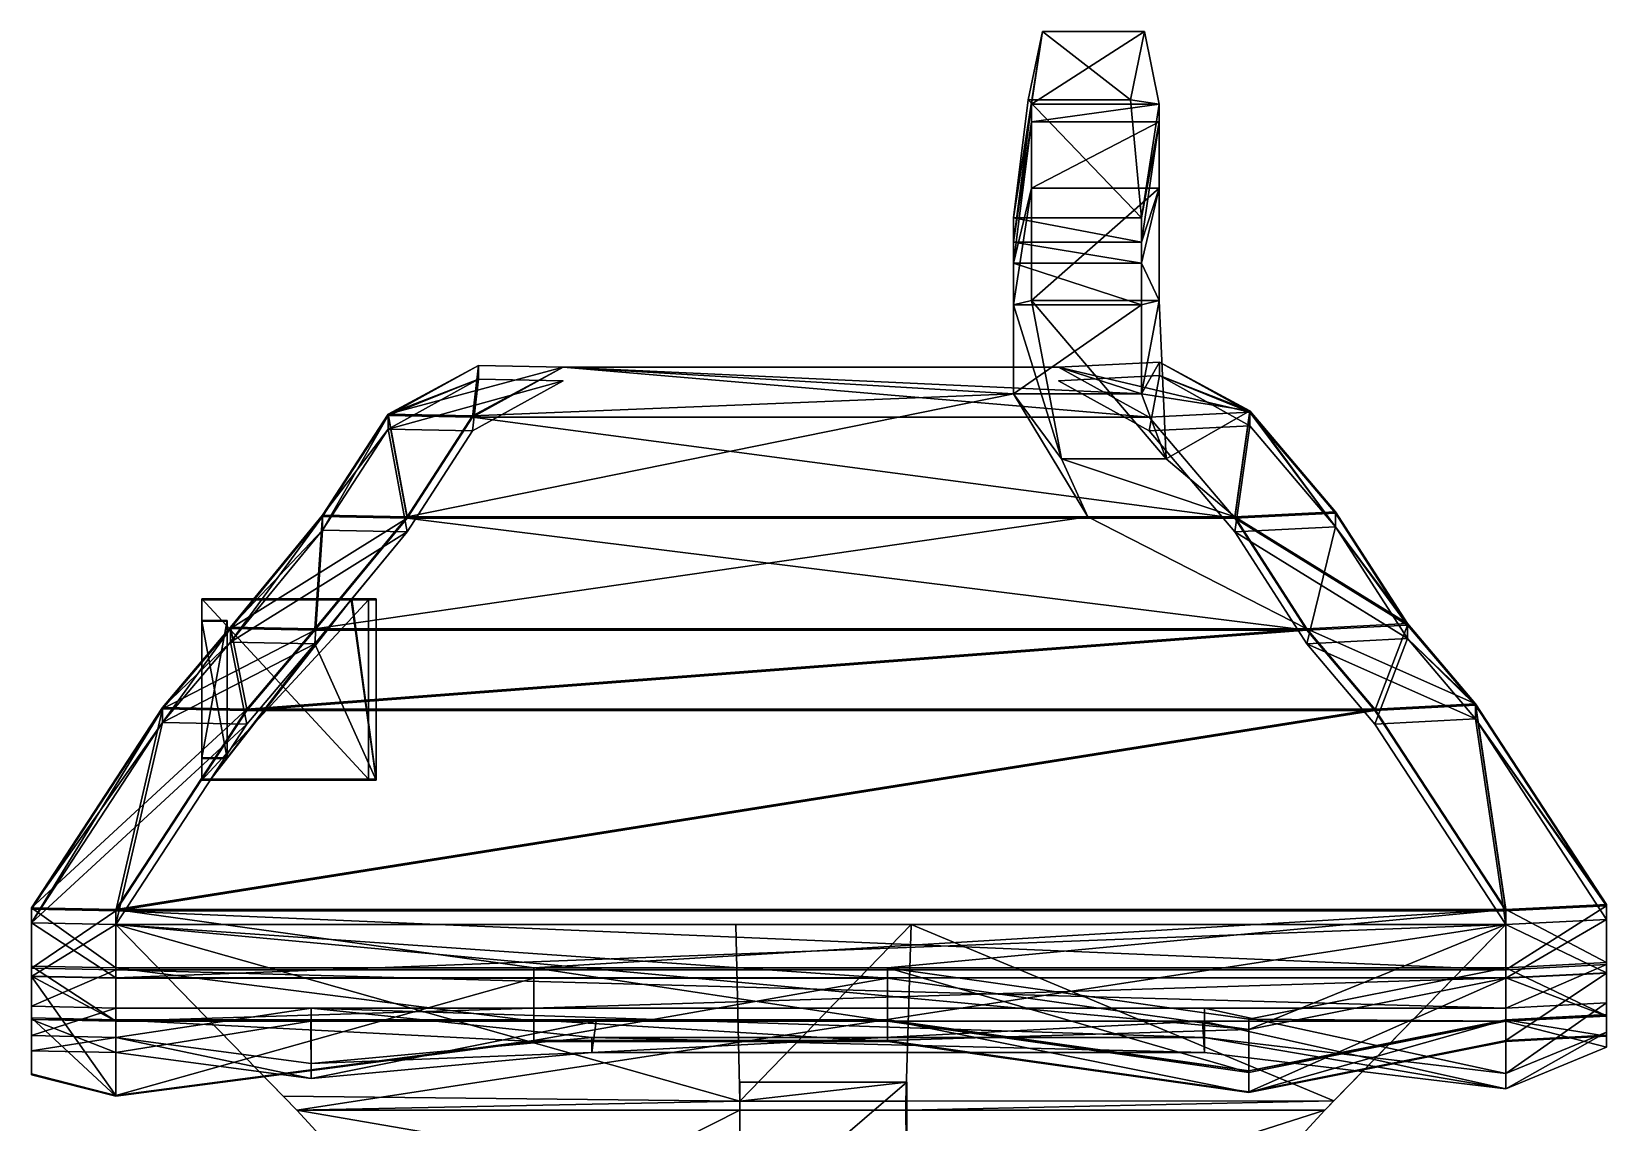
# Model space of a CAD drawing. Extents: x -35.1 to 11, y -4.3 to 44.2.
# Drawn here: x -35.12 to 10.98, y 12.23 to 44.15 of the extents above; entities that cross this region are included whole.
import ezdxf

# ---------------------------------------------------------------- set-up
doc = ezdxf.new("R2010")
doc.units = 0

msp = doc.modelspace()

# ---------------------------------------------------------------- linework, layer by layer
at = {"color": 1}
for points in [[(-5.85349, 42.030998, -3.91206), (-6.3766, 38.699402, -1.82491), (-5.5321, 44.154099, -2.18753)], [(-6.3766, 38.699402, -1.82491), (-5.95071, 42.157501, 0.063772), (-5.5321, 44.154099, -2.18753)], [(-5.5321, 44.154099, -2.18753), (-5.95071, 42.157501, 0.063772), (-2.95714, 42.157501, 0.063771)], [(-2.11264, 42.030998, -3.91206), (-5.85349, 42.030998, -3.91206), (-2.53853, 44.154099, -2.18753)], [(-5.85349, 42.030998, -3.91206), (-5.5321, 44.154099, -2.18753), (-2.53853, 44.154099, -2.18753)], [(-2.53853, 44.154099, -2.18753), (-5.5321, 44.154099, -2.18753), (-2.95714, 42.157501, 0.063771)], [(-2.11264, 42.030998, -3.91206), (-2.53853, 44.154099, -2.18753), (-2.95714, 42.157501, 0.063771)], [(-6.3766, 38.699402, -1.82491), (-2.63575, 38.699402, -1.82491), (-5.95071, 42.157501, 0.063772)], [(-5.85349, 41.515202, -5.2246), (-6.3766, 37.9893, -3.38514), (-5.85349, 42.030998, -3.91206)], [(-6.3766, 37.9893, -3.38514), (-6.3766, 38.699402, -1.82491), (-5.85349, 42.030998, -3.91206)], [(-2.63575, 38.699402, -1.82491), (-2.95714, 42.157501, 0.063771), (-5.95071, 42.157501, 0.063772)], [(-2.11264, 41.515202, -5.2246), (-5.85349, 41.515202, -5.2246), (-2.11264, 42.030998, -3.91206)], [(-5.85349, 41.515202, -5.2246), (-5.85349, 42.030998, -3.91206), (-2.11264, 42.030998, -3.91206)], [(-2.63575, 38.699402, -1.82491), (-2.11264, 42.030998, -3.91206), (-2.95714, 42.157501, 0.063771)], [(-2.11264, 41.515202, -5.2246), (-2.11264, 42.030998, -3.91206), (-2.63575, 38.699402, -1.82491)], [(-5.85349, 39.570499, -7.36318), (-6.3766, 37.374599, -4.37335), (-5.85349, 41.515202, -5.2246)], [(-6.3766, 37.374599, -4.37335), (-6.3766, 37.9893, -3.38514), (-5.85349, 41.515202, -5.2246)], [(-2.11264, 39.570499, -7.36318), (-5.85349, 39.570499, -7.36318), (-2.11264, 41.515202, -5.2246)], [(-5.85349, 39.570499, -7.36318), (-5.85349, 41.515202, -5.2246), (-2.11264, 41.515202, -5.2246)], [(-2.11264, 39.570499, -7.36318), (-2.11264, 41.515202, -5.2246), (-2.63575, 37.9893, -3.38514)], [(-2.63575, 37.9893, -3.38514), (-2.11264, 41.515202, -5.2246), (-2.63575, 38.699402, -1.82491)], [(-5.85349, 36.285702, -8.23474), (-6.3766, 36.153801, -4.70682), (-5.85349, 39.570499, -7.36318)], [(-6.3766, 36.153801, -4.70682), (-6.3766, 37.374599, -4.37335), (-5.85349, 39.570499, -7.36318)], [(-2.11264, 36.285702, -8.23474), (-5.85349, 36.285702, -8.23474), (-2.11264, 39.570499, -7.36318)], [(-5.85349, 36.285702, -8.23474), (-5.85349, 39.570499, -7.36318), (-2.11264, 39.570499, -7.36318)], [(-2.11264, 36.285702, -8.23474), (-2.11264, 39.570499, -7.36318), (-2.63575, 37.374599, -4.37335)], [(-2.63575, 37.374599, -4.37335), (-2.11264, 39.570499, -7.36318), (-2.63575, 37.9893, -3.38514)], [(-6.3766, 37.9893, -3.38514), (-2.63575, 37.9893, -3.38514), (-6.3766, 38.699402, -1.82491)], [(-2.63575, 37.9893, -3.38514), (-2.63575, 38.699402, -1.82491), (-6.3766, 38.699402, -1.82491)], [(-6.3766, 37.374599, -4.37335), (-2.63575, 37.374599, -4.37335), (-6.3766, 37.9893, -3.38514)], [(-2.63575, 37.374599, -4.37335), (-2.63575, 37.9893, -3.38514), (-6.3766, 37.9893, -3.38514)], [(-6.3766, 36.153801, -4.70682), (-2.63575, 36.153801, -4.70682), (-6.3766, 37.374599, -4.37335)], [(-2.63575, 36.153801, -4.70682), (-2.63575, 37.374599, -4.37335), (-6.3766, 37.374599, -4.37335)], [(-2.63575, 36.153801, -4.70682), (-2.11264, 36.285702, -8.23474), (-2.63575, 37.374599, -4.37335)], [(-5.85349, 36.285702, -8.23474), (-4.97741, 31.653799, -7.99857), (-6.3766, 36.153801, -4.70682)], [(-6.3766, 36.153801, -4.70682), (-6.3766, 33.5518, -4.47066), (-2.63575, 36.153801, -4.70682)], [(-6.3766, 33.5518, -4.47066), (-2.63575, 33.5518, -4.47066), (-2.63575, 36.153801, -4.70682)], [(-4.97741, 31.653799, -7.99857), (-6.3766, 33.5518, -4.47066), (-6.3766, 36.153801, -4.70682)], [(-2.11264, 36.285702, -8.23474), (-1.91187, 31.653799, -7.99857), (-5.85349, 36.285702, -8.23474)], [(-1.91187, 31.653799, -7.99857), (-4.97741, 31.653799, -7.99857), (-5.85349, 36.285702, -8.23474)], [(-2.63575, 36.153801, -4.70682), (-2.63575, 33.5518, -4.47066), (-2.11264, 36.285702, -8.23474)], [(-2.63575, 33.5518, -4.47066), (-1.91187, 31.653799, -7.99857), (-2.11264, 36.285702, -8.23474)], [(-22.034599, 33.982101, 0.053659), (-24.684401, 32.916698, 4.762), (-22.034599, 34.381199, 0.034756)], [(-22.034599, 33.982101, 0.053659), (-22.034599, 34.381199, 0.034756), (-24.684401, 32.956501, -4.80401)], [(-24.684401, 32.956501, -4.80401), (-22.034599, 34.381199, 0.034756), (-19.563299, 34.331699, 0.035)], [(-22.034599, 34.381199, 0.034756), (-24.684401, 32.916698, 4.762), (-22.2132, 32.867199, 4.76225)], [(-22.2132, 32.907101, -4.80376), (-24.684401, 32.956501, -4.80401), (-19.563299, 34.331699, 0.035)], [(-19.563299, 34.331699, 0.035), (-22.034599, 34.381199, 0.034756), (-22.2132, 32.867199, 4.76225)], [(-19.563299, 34.331699, 0.035), (-22.2132, 32.867199, 4.76225), (-2.40644, 32.867199, 4.76225)], [(-19.563299, 34.331699, 0.035), (-6.3766, 33.5518, -4.47066), (-22.2132, 32.907101, -4.80376)], [(-5.05627, 34.331699, 0.035), (-19.563299, 34.331699, 0.035), (-2.40644, 32.867199, 4.76225)], [(-5.05627, 34.331699, 0.035), (-2.63575, 33.5518, -4.47066), (-19.563299, 34.331699, 0.035)], [(-2.63575, 33.5518, -4.47066), (-6.3766, 33.5518, -4.47066), (-19.563299, 34.331699, 0.035)], [(-2.63575, 33.5518, -4.47066), (-5.05627, 34.331699, 0.035), (-2.10738, 34.4841, 0.034237)], [(0.542447, 33.019501, 4.76148), (-2.10738, 34.4841, 0.034237), (-5.05627, 34.331699, 0.035)], [(-2.40644, 32.867199, 4.76225), (0.542447, 33.019501, 4.76148), (-5.05627, 34.331699, 0.035)], [(0.542446, 33.059399, -4.80452), (-2.63575, 33.5518, -4.47066), (-2.10738, 34.4841, 0.034237)], [(-2.10738, 34.0849, 0.05314), (-2.10738, 34.4841, 0.034237), (0.542447, 33.019501, 4.76148)], [(-2.10738, 34.0849, 0.05314), (0.542446, 33.059399, -4.80452), (-2.10738, 34.4841, 0.034237)], [(-24.684401, 32.517601, 4.34604), (-22.034599, 33.982101, 0.053659), (-22.2132, 32.468102, 4.34628)], [(-22.034599, 33.982101, 0.053659), (-24.684401, 32.517601, 4.34604), (-24.684401, 32.916698, 4.762)], [(-22.034599, 33.982101, 0.053659), (-24.684401, 32.517601, -4.34653), (-19.563299, 33.932598, 0.053904)], [(-24.684401, 32.517601, -4.34653), (-22.034599, 33.982101, 0.053659), (-24.684401, 32.956501, -4.80401)], [(-24.684401, 32.517601, -4.34653), (-22.2132, 32.468102, -4.34628), (-19.563299, 33.932598, 0.053904)], [(-22.034599, 33.982101, 0.053659), (-19.563299, 33.932598, 0.053904), (-22.2132, 32.468102, 4.34628)], [(-19.563299, 33.932598, 0.053904), (-22.2132, 32.468102, -4.34628), (-22.2132, 32.468102, 4.34628)], [(-2.40644, 32.468102, 4.34628), (-5.05627, 33.932598, 0.053904), (-2.10738, 34.0849, 0.05314)], [(-2.10738, 34.0849, 0.05314), (-5.05627, 33.932598, 0.053904), (-2.40644, 32.468102, -4.34628)], [(-5.05627, 33.932598, 0.053904), (-2.40644, 32.468102, 4.34628), (-2.40644, 32.468102, -4.34628)], [(0.542447, 32.620399, 4.34552), (-2.40644, 32.468102, 4.34628), (-2.10738, 34.0849, 0.05314)], [(0.542447, 32.620399, -4.34705), (-2.10738, 34.0849, 0.05314), (-2.40644, 32.468102, -4.34628)], [(0.542447, 32.620399, 4.34552), (-2.10738, 34.0849, 0.05314), (0.542447, 33.019501, 4.76148)], [(-2.10738, 34.0849, 0.05314), (0.542447, 32.620399, -4.34705), (0.542446, 33.059399, -4.80452)], [(-4.20682, 29.952499, -11.2313), (-24.1304, 29.952499, -11.2313), (-6.3766, 33.5518, -4.47066)], [(-6.3766, 33.5518, -4.47066), (-24.1304, 29.952499, -11.2313), (-22.2132, 32.907101, -4.80376)], [(-4.97741, 31.653799, -7.99857), (-4.20682, 29.952499, -11.2313), (-6.3766, 33.5518, -4.47066)], [(0.542446, 33.059399, -4.80452), (-1.91187, 31.653799, -7.99857), (-2.63575, 33.5518, -4.47066)], [(-24.684401, 32.517601, -4.34653), (-24.684401, 32.956501, -4.80401), (-26.6017, 30.002001, -11.2315)], [(-26.6017, 30.002001, -11.2315), (-24.684401, 32.956501, -4.80401), (-24.1304, 29.952499, -11.2313)], [(-26.6017, 29.962099, 11.1895), (-24.684401, 32.916698, 4.762), (-26.6017, 29.563, 10.7736)], [(-24.684401, 32.916698, 4.762), (-24.684401, 32.517601, 4.34604), (-26.6017, 29.563, 10.7736)], [(-24.684401, 32.916698, 4.762), (-26.6017, 29.962099, 11.1895), (-24.1304, 29.9126, 11.1898)], [(-24.684401, 32.956501, -4.80401), (-22.2132, 32.907101, -4.80376), (-24.1304, 29.952499, -11.2313)], [(-22.2132, 32.867199, 4.76225), (-24.684401, 32.916698, 4.762), (-24.1304, 29.9126, 11.1898)], [(-22.2132, 32.867199, 4.76225), (-24.1304, 29.9126, 11.1898), (0.102684, 29.9126, 11.1898)], [(-2.40644, 32.867199, 4.76225), (-22.2132, 32.867199, 4.76225), (0.102684, 29.9126, 11.1898)], [(-2.40644, 32.867199, 4.76225), (0.102684, 29.9126, 11.1898), (0.542447, 33.019501, 4.76148)], [(0.102684, 29.952499, -11.2313), (-1.91187, 31.653799, -7.99857), (0.542446, 33.059399, -4.80452)], [(3.05157, 30.104799, -11.2321), (0.102684, 29.952499, -11.2313), (0.542446, 33.059399, -4.80452)], [(0.102684, 29.9126, 11.1898), (3.05157, 30.065001, 11.189), (0.542447, 33.019501, 4.76148)], [(3.05157, 30.104799, -11.2321), (0.542446, 33.059399, -4.80452), (3.05157, 29.665899, -10.7746)], [(0.542446, 33.059399, -4.80452), (0.542447, 32.620399, -4.34705), (3.05157, 29.665899, -10.7746)], [(3.05157, 30.065001, 11.189), (3.05157, 29.665899, 10.7731), (0.542447, 33.019501, 4.76148)], [(3.05157, 29.665899, 10.7731), (0.542447, 32.620399, 4.34552), (0.542447, 33.019501, 4.76148)], [(-26.6017, 29.563, 10.7736), (-24.684401, 32.517601, 4.34604), (-24.1304, 29.5135, 10.7738)], [(-26.6017, 29.563, -10.7741), (-24.1304, 29.5135, -10.7738), (-24.684401, 32.517601, -4.34653)], [(-26.6017, 29.563, -10.7741), (-24.684401, 32.517601, -4.34653), (-26.6017, 30.002001, -11.2315)], [(-24.684401, 32.517601, 4.34604), (-22.2132, 32.468102, 4.34628), (-24.1304, 29.5135, 10.7738)], [(-24.1304, 29.5135, -10.7738), (-22.2132, 32.468102, -4.34628), (-24.684401, 32.517601, -4.34653)], [(-22.2132, 32.468102, -4.34628), (-24.1304, 29.5135, -10.7738), (-22.2132, 32.468102, 4.34628)], [(-24.1304, 29.5135, -10.7738), (-24.1304, 29.5135, 10.7738), (-22.2132, 32.468102, 4.34628)], [(0.102684, 29.5135, 10.7738), (-2.40644, 32.468102, 4.34628), (0.542447, 32.620399, 4.34552)], [(0.542447, 32.620399, -4.34705), (-2.40644, 32.468102, -4.34628), (0.102684, 29.5135, -10.7738)], [(-2.40644, 32.468102, 4.34628), (0.102684, 29.5135, 10.7738), (-2.40644, 32.468102, -4.34628)], [(0.102684, 29.5135, 10.7738), (0.102684, 29.5135, -10.7738), (-2.40644, 32.468102, -4.34628)], [(3.05157, 29.665899, 10.7731), (0.102684, 29.5135, 10.7738), (0.542447, 32.620399, 4.34552)], [(3.05157, 29.665899, -10.7746), (0.542447, 32.620399, -4.34705), (0.102684, 29.5135, -10.7738)], [(-1.91187, 31.653799, -7.99857), (0.102684, 29.952499, -11.2313), (-4.97741, 31.653799, -7.99857)], [(0.102684, 29.952499, -11.2313), (-4.20682, 29.952499, -11.2313), (-4.97741, 31.653799, -7.99857)], [(-26.6017, 30.002001, -11.2315), (-29.297899, 26.725599, -13.24), (-26.6017, 29.563, -10.7741)], [(-29.297899, 26.725599, -13.24), (-26.6017, 30.002001, -11.2315), (-26.826599, 26.6761, -13.2398)], [(-26.6017, 30.002001, -11.2315), (-24.1304, 29.952499, -11.2313), (-26.826599, 26.6761, -13.2398)], [(3.05157, 30.104799, -11.2321), (5.15588, 26.8284, -13.2405), (0.102684, 29.952499, -11.2313)], [(5.15588, 26.788601, 13.1975), (3.05157, 30.065001, 11.189), (0.102684, 29.9126, 11.1898)], [(3.05157, 30.104799, -11.2321), (3.05157, 29.665899, -10.7746), (5.15588, 26.8284, -13.2405)], [(3.05157, 30.065001, 11.189), (5.15588, 26.788601, 13.1975), (3.05157, 29.665899, 10.7731)], [(-29.297899, 26.685801, 13.198), (-26.6017, 29.962099, 11.1895), (-29.297899, 26.286699, 12.782)], [(-26.6017, 29.962099, 11.1895), (-26.6017, 29.563, 10.7736), (-29.297899, 26.286699, 12.782)], [(-24.1304, 29.9126, 11.1898), (-26.6017, 29.962099, 11.1895), (-29.297899, 26.685801, 13.198)], [(-26.826599, 26.636299, 13.1982), (-24.1304, 29.9126, 11.1898), (-29.297899, 26.685801, 13.198)], [(-29.297899, 26.286699, 12.782), (-26.6017, 29.563, 10.7736), (-26.826599, 26.2372, 12.7823)], [(-26.6017, 29.563, -10.7741), (-29.297899, 26.286699, -12.7825), (-24.1304, 29.5135, -10.7738)], [(-29.297899, 26.725599, -13.24), (-29.297899, 26.286699, -12.7825), (-26.6017, 29.563, -10.7741)], [(-29.297899, 26.286699, -12.7825), (-26.826599, 26.2372, -12.7823), (-24.1304, 29.5135, -10.7738)], [(2.20699, 26.6761, -13.2398), (-26.826599, 26.6761, -13.2398), (-4.20682, 29.952499, -11.2313)], [(-4.20682, 29.952499, -11.2313), (-26.826599, 26.6761, -13.2398), (-24.1304, 29.952499, -11.2313)], [(-24.1304, 29.9126, 11.1898), (-26.826599, 26.636299, 13.1982), (2.20699, 26.636299, 13.1982)], [(-26.6017, 29.563, 10.7736), (-24.1304, 29.5135, 10.7738), (-26.826599, 26.2372, 12.7823)], [(-26.826599, 26.2372, -12.7823), (-26.826599, 26.2372, -1.73104), (-24.1304, 29.5135, -10.7738)], [(-26.826599, 26.2372, -1.73104), (-25.767099, 27.524599, -1.6836), (-24.1304, 29.5135, -10.7738)], [(-24.1304, 29.5135, 10.7738), (-25.740801, 27.556601, 4.46043), (-26.826599, 26.2372, 12.7823)], [(-24.1304, 29.5135, -10.7738), (-25.767099, 27.524599, -1.6836), (-24.1304, 29.5135, 10.7738)], [(-25.767099, 27.524599, -1.6836), (-25.740801, 27.556601, 4.46043), (-24.1304, 29.5135, 10.7738)], [(0.102684, 29.9126, 11.1898), (-24.1304, 29.9126, 11.1898), (2.20699, 26.636299, 13.1982)], [(0.102684, 29.952499, -11.2313), (2.20699, 26.6761, -13.2398), (-4.20682, 29.952499, -11.2313)], [(5.15588, 26.8284, -13.2405), (2.20699, 26.6761, -13.2398), (0.102684, 29.952499, -11.2313)], [(2.20699, 26.636299, 13.1982), (5.15588, 26.788601, 13.1975), (0.102684, 29.9126, 11.1898)], [(3.05157, 29.665899, 10.7731), (5.15588, 26.3895, 12.7815), (0.102684, 29.5135, 10.7738)], [(3.05157, 29.665899, -10.7746), (0.102684, 29.5135, -10.7738), (2.20699, 26.2372, -12.7823)], [(5.15588, 26.3895, 12.7815), (2.20699, 26.2372, 12.7823), (0.102684, 29.5135, 10.7738)], [(0.102684, 29.5135, -10.7738), (0.102684, 29.5135, 10.7738), (2.20699, 26.2372, -12.7823)], [(0.102684, 29.5135, 10.7738), (2.20699, 26.2372, 12.7823), (2.20699, 26.2372, -12.7823)], [(5.15588, 26.3895, -12.783), (3.05157, 29.665899, -10.7746), (2.20699, 26.2372, -12.7823)], [(5.15588, 26.788601, 13.1975), (5.15588, 26.3895, 12.7815), (3.05157, 29.665899, 10.7731)], [(3.05157, 29.665899, -10.7746), (5.15588, 26.3895, -12.783), (5.15588, 26.8284, -13.2405)], [(-25.253599, 27.524599, -1.6836), (-30.1355, 27.524599, -1.6836), (-25.253599, 27.556601, 4.46043)], [(-30.1355, 27.524599, -1.6836), (-30.1355, 27.556601, 4.46043), (-25.253599, 27.556601, 4.46043)], [(-30.1355, 22.281799, 4.26605), (-25.253599, 22.281799, 4.26605), (-30.1355, 27.556601, 4.46043)], [(-25.253599, 22.281799, 4.26605), (-25.253599, 27.556601, 4.46043), (-30.1355, 27.556601, 4.46043)], [(-30.1355, 26.9254, 3.80886), (-30.1355, 22.9065, 3.66076), (-30.1355, 27.556601, 4.46043)], [(-30.1355, 22.9065, 3.66076), (-30.1355, 22.281799, 4.26605), (-30.1355, 27.556601, 4.46043)], [(-30.1355, 26.9254, 3.80886), (-30.1355, 27.556601, 4.46043), (-30.1355, 27.524599, -1.6836)], [(-25.253599, 22.2498, -1.87798), (-30.1355, 22.2498, -1.87798), (-25.253599, 27.524599, -1.6836)], [(-30.1355, 22.2498, -1.87798), (-30.1355, 27.524599, -1.6836), (-25.253599, 27.524599, -1.6836)], [(-30.1355, 26.8999, -1.07831), (-30.1355, 26.9254, 3.80886), (-30.1355, 27.524599, -1.6836)], [(-30.1355, 26.8999, -1.07831), (-30.1355, 27.524599, -1.6836), (-30.1355, 22.2498, -1.87798)], [(-26.826599, 26.2372, 4.41181), (-25.740801, 27.556601, 4.46043), (-29.8696, 22.281799, 4.26605)], [(-29.8696, 22.281799, 4.26605), (-25.740801, 27.556601, 4.46043), (-25.031601, 22.281799, 4.26605)], [(-25.740801, 27.556601, 4.46043), (-26.826599, 26.2372, 4.41181), (-26.826599, 26.2372, 12.7823)], [(-25.767099, 27.524599, -1.6836), (-26.826599, 26.2372, -1.73104), (-25.031601, 22.2498, -1.87798)], [(-25.740801, 27.556601, 4.46043), (-25.767099, 27.524599, -1.6836), (-25.031601, 27.524599, -1.6836)], [(-25.031601, 27.524599, -1.6836), (-25.767099, 27.524599, -1.6836), (-25.031601, 22.2498, -1.87798)], [(-25.740801, 27.556601, 4.46043), (-25.031601, 27.556601, 4.46043), (-25.031601, 22.281799, 4.26605)], [(-25.031601, 27.556601, 4.46043), (-25.740801, 27.556601, 4.46043), (-25.031601, 27.524599, -1.6836)], [(-25.253599, 27.524599, -1.6836), (-25.253599, 27.556601, 4.46043), (-25.253599, 22.281799, 4.26605)], [(-25.253599, 22.2498, -1.87798), (-25.253599, 27.524599, -1.6836), (-25.253599, 22.281799, 4.26605)], [(-25.031601, 27.556601, 4.46043), (-25.031601, 27.524599, -1.6836), (-25.031601, 22.281799, 4.26605)], [(-25.031601, 27.524599, -1.6836), (-25.031601, 22.2498, -1.87798), (-25.031601, 22.281799, 4.26605)], [(-29.395399, 26.9254, 3.80886), (-30.1355, 26.9254, 3.80886), (-29.395399, 26.8999, -1.07831)], [(-30.1355, 26.9254, 3.80886), (-30.1355, 26.8999, -1.07831), (-29.395399, 26.8999, -1.07831)], [(-29.395399, 22.9065, 3.66076), (-30.1355, 22.9065, 3.66076), (-29.395399, 26.9254, 3.80886)], [(-30.1355, 22.9065, 3.66076), (-30.1355, 26.9254, 3.80886), (-29.395399, 26.9254, 3.80886)], [(-30.1355, 22.8811, -1.22641), (-30.1355, 26.8999, -1.07831), (-30.1355, 22.2498, -1.87798)], [(-29.395399, 26.8999, -1.07831), (-30.1355, 26.8999, -1.07831), (-29.395399, 22.8811, -1.22641)], [(-30.1355, 26.8999, -1.07831), (-30.1355, 22.8811, -1.22641), (-29.395399, 22.8811, -1.22641)], [(-29.395399, 26.8999, -1.07831), (-29.395399, 22.8811, -1.22641), (-29.395399, 26.9254, 3.80886)], [(-29.395399, 22.8811, -1.22641), (-29.395399, 22.9065, 3.66076), (-29.395399, 26.9254, 3.80886)], [(5.15588, 26.8284, -13.2405), (7.14844, 24.481001, -14.7911), (2.20699, 26.6761, -13.2398)], [(2.20699, 26.636299, 13.1982), (4.19955, 24.2889, 14.7489), (5.15588, 26.788601, 13.1975)], [(4.19955, 24.2889, 14.7489), (7.14844, 24.4412, 14.7481), (5.15588, 26.788601, 13.1975)], [(5.15588, 26.8284, -13.2405), (5.15588, 26.3895, -12.783), (7.14844, 24.481001, -14.7911)], [(5.15588, 26.3895, 12.7815), (5.15588, 26.788601, 13.1975), (7.14844, 24.4412, 14.7481)], [(-31.2904, 24.378201, -14.7906), (-29.297899, 26.725599, -13.24), (-28.819201, 24.328699, -14.7904)], [(-29.297899, 26.286699, -12.7825), (-29.297899, 26.725599, -13.24), (-31.2904, 24.378201, -14.7906)], [(-31.2904, 24.3384, 14.7486), (-29.297899, 26.685801, 13.198), (-31.2904, 23.939199, 14.3326)], [(-29.297899, 26.685801, 13.198), (-29.297899, 26.286699, 12.782), (-31.2904, 23.939199, 14.3326)], [(-26.826599, 26.636299, 13.1982), (-29.297899, 26.685801, 13.198), (-31.2904, 24.3384, 14.7486)], [(-28.819201, 24.2889, 14.7489), (-26.826599, 26.636299, 13.1982), (-31.2904, 24.3384, 14.7486)], [(-31.2904, 23.939199, 14.3326), (-29.297899, 26.286699, 12.782), (-28.819201, 23.889799, 14.3329)], [(-29.297899, 26.286699, -12.7825), (-31.2904, 23.939199, -14.3331), (-26.826599, 26.2372, -12.7823)], [(-31.2904, 23.939199, -14.3331), (-29.297899, 26.286699, -12.7825), (-31.2904, 24.378201, -14.7906)], [(-29.297899, 26.725599, -13.24), (-26.826599, 26.6761, -13.2398), (-28.819201, 24.328699, -14.7904)], [(-29.297899, 26.286699, 12.782), (-26.826599, 26.2372, 12.7823), (-28.819201, 23.889799, 14.3329)], [(-26.826599, 26.6761, -13.2398), (2.20699, 26.6761, -13.2398), (-28.819201, 24.328699, -14.7904)], [(2.20699, 26.6761, -13.2398), (4.19955, 24.328699, -14.7904), (-28.819201, 24.328699, -14.7904)], [(4.19955, 24.2889, 14.7489), (2.20699, 26.636299, 13.1982), (-28.819201, 24.2889, 14.7489)], [(2.20699, 26.636299, 13.1982), (-26.826599, 26.636299, 13.1982), (-28.819201, 24.2889, 14.7489)], [(7.14844, 24.481001, -14.7911), (4.19955, 24.328699, -14.7904), (2.20699, 26.6761, -13.2398)], [(5.15588, 26.3895, 12.7815), (7.14844, 24.042101, 14.3321), (2.20699, 26.2372, 12.7823)], [(5.15588, 26.3895, -12.783), (2.20699, 26.2372, -12.7823), (4.19955, 23.889799, -14.3329)], [(7.14844, 24.042101, -14.3337), (5.15588, 26.3895, -12.783), (4.19955, 23.889799, -14.3329)], [(7.14844, 24.042101, 14.3321), (5.15588, 26.3895, 12.7815), (7.14844, 24.4412, 14.7481)], [(5.15588, 26.3895, -12.783), (7.14844, 24.042101, -14.3337), (7.14844, 24.481001, -14.7911)], [(-31.2904, 23.939199, -14.3331), (-28.819201, 23.889799, -14.3329), (-26.826599, 26.2372, -12.7823)], [(-25.031601, 22.2498, -1.87798), (-26.826599, 26.2372, -1.73104), (-29.890499, 22.2498, -1.87798)], [(-26.826599, 26.2372, -1.73104), (-28.819201, 23.889799, -1.81755), (-29.890499, 22.2498, -1.87798)], [(-28.819201, 23.889799, 4.3253), (-26.826599, 26.2372, 4.41181), (-29.8696, 22.281799, 4.26605)], [(-26.826599, 26.2372, 12.7823), (-26.826599, 26.2372, 4.41181), (-28.819201, 23.889799, 14.3329)], [(-26.826599, 26.2372, 4.41181), (-28.819201, 23.889799, 4.3253), (-28.819201, 23.889799, 14.3329)], [(-28.819201, 23.889799, -14.3329), (-28.819201, 23.889799, -1.81755), (-26.826599, 26.2372, -12.7823)], [(-28.819201, 23.889799, -1.81755), (-26.826599, 26.2372, -1.73104), (-26.826599, 26.2372, -12.7823)], [(7.14844, 24.042101, 14.3321), (4.19955, 23.889799, 14.3329), (2.20699, 26.2372, 12.7823)], [(2.20699, 26.2372, 12.7823), (4.19955, 23.889799, 14.3329), (2.20699, 26.2372, -12.7823)], [(4.19955, 23.889799, 14.3329), (4.19955, 23.889799, -14.3329), (2.20699, 26.2372, -12.7823)], [(8.0309, 18.4638, -17.510099), (4.19955, 24.328699, -14.7904), (7.14844, 24.481001, -14.7911)], [(4.19955, 24.2889, 14.7489), (8.0309, 18.423901, 17.468599), (7.14844, 24.4412, 14.7481)], [(7.14844, 24.481001, -14.7911), (7.14844, 24.042101, -14.3337), (10.9798, 18.6161, -17.510799)], [(10.9798, 18.6161, -17.510799), (8.0309, 18.4638, -17.510099), (7.14844, 24.481001, -14.7911)], [(7.14844, 24.4412, 14.7481), (10.9798, 18.5763, 17.4678), (7.14844, 24.042101, 14.3321)], [(8.0309, 18.423901, 17.468599), (10.9798, 18.5763, 17.4678), (7.14844, 24.4412, 14.7481)], [(-31.2904, 24.378201, -14.7906), (-28.819201, 24.328699, -14.7904), (-35.121799, 18.5133, -17.5103)], [(-31.2904, 24.378201, -14.7906), (-35.121799, 18.5133, -17.5103), (-31.2904, 23.939199, -14.3331)], [(-35.121799, 18.4734, 17.4683), (-31.2904, 24.3384, 14.7486), (-35.121799, 18.074301, 17.052299)], [(-31.2904, 24.3384, 14.7486), (-31.2904, 23.939199, 14.3326), (-35.121799, 18.074301, 17.052299)], [(-31.2904, 24.3384, 14.7486), (-35.121799, 18.4734, 17.4683), (-32.650501, 18.423901, 17.468599)], [(-28.819201, 24.328699, -14.7904), (-32.650501, 18.4638, -17.510099), (-35.121799, 18.5133, -17.5103)], [(-28.819201, 24.2889, 14.7489), (-31.2904, 24.3384, 14.7486), (-32.650501, 18.423901, 17.468599)], [(8.0309, 18.4638, -17.510099), (-32.650501, 18.4638, -17.510099), (4.19955, 24.328699, -14.7904)], [(-32.650501, 18.4638, -17.510099), (-28.819201, 24.328699, -14.7904), (4.19955, 24.328699, -14.7904)], [(8.0309, 18.423901, 17.468599), (4.19955, 24.2889, 14.7489), (-32.650501, 18.423901, 17.468599)], [(4.19955, 24.2889, 14.7489), (-28.819201, 24.2889, 14.7489), (-32.650501, 18.423901, 17.468599)], [(8.0309, 18.024799, 17.052601), (4.19955, 23.889799, 14.3329), (7.14844, 24.042101, 14.3321)], [(7.14844, 24.042101, -14.3337), (4.19955, 23.889799, -14.3329), (8.0309, 18.024799, -17.052601)], [(10.9798, 18.177099, 17.0518), (8.0309, 18.024799, 17.052601), (7.14844, 24.042101, 14.3321)], [(10.9798, 18.5763, 17.4678), (10.9798, 18.177099, 17.0518), (7.14844, 24.042101, 14.3321)], [(10.9798, 18.177099, -17.0534), (7.14844, 24.042101, -14.3337), (8.0309, 18.024799, -17.052601)], [(7.14844, 24.042101, -14.3337), (10.9798, 18.177099, -17.0534), (10.9798, 18.6161, -17.510799)], [(-35.121799, 18.074301, 17.052299), (-31.2904, 23.939199, 14.3326), (-32.650501, 18.024799, 17.052601)], [(-31.2904, 23.939199, -14.3331), (-35.121799, 18.074301, -17.052799), (-28.819201, 23.889799, -14.3329)], [(-35.121799, 18.5133, -17.5103), (-35.121799, 18.074301, -17.052799), (-31.2904, 23.939199, -14.3331)], [(-35.121799, 18.074301, -17.052799), (-32.650501, 18.024799, -17.052601), (-28.819201, 23.889799, -14.3329)], [(-31.2904, 23.939199, 14.3326), (-28.819201, 23.889799, 14.3329), (-32.650501, 18.024799, 17.052601)], [(-28.819201, 23.889799, 14.3329), (-28.819201, 23.889799, -14.3329), (-32.650501, 18.024799, 17.052601)], [(-28.819201, 23.889799, -14.3329), (-32.650501, 18.024799, -17.052601), (-32.650501, 18.024799, 17.052601)], [(-29.8696, 22.281799, 4.26605), (-29.890499, 22.2498, -1.87798), (-28.819201, 23.889799, 4.3253)], [(-29.890499, 22.2498, -1.87798), (-28.819201, 23.889799, -1.81755), (-28.819201, 23.889799, 4.3253)], [(-28.819201, 23.889799, 4.3253), (-28.819201, 23.889799, -1.81755), (-28.819201, 23.889799, 14.3329)], [(-28.819201, 23.889799, -1.81755), (-28.819201, 23.889799, -14.3329), (-28.819201, 23.889799, 14.3329)], [(4.19955, 23.889799, -14.3329), (4.19955, 23.889799, 14.3329), (8.0309, 18.024799, -17.052601)], [(4.19955, 23.889799, 14.3329), (8.0309, 18.024799, 17.052601), (8.0309, 18.024799, -17.052601)], [(-30.1355, 22.9065, 3.66076), (-30.1355, 22.8811, -1.22641), (-30.1355, 22.281799, 4.26605)], [(-29.395399, 22.8811, -1.22641), (-30.1355, 22.8811, -1.22641), (-29.395399, 22.9065, 3.66076)], [(-30.1355, 22.8811, -1.22641), (-30.1355, 22.9065, 3.66076), (-29.395399, 22.9065, 3.66076)], [(-30.1355, 22.8811, -1.22641), (-30.1355, 22.2498, -1.87798), (-30.1355, 22.281799, 4.26605)], [(-30.1355, 22.2498, -1.87798), (-25.253599, 22.2498, -1.87798), (-30.1355, 22.281799, 4.26605)], [(-25.253599, 22.2498, -1.87798), (-25.253599, 22.281799, 4.26605), (-30.1355, 22.281799, 4.26605)], [(-25.031601, 22.2498, -1.87798), (-29.890499, 22.2498, -1.87798), (-25.031601, 22.281799, 4.26605)], [(-29.890499, 22.2498, -1.87798), (-29.8696, 22.281799, 4.26605), (-25.031601, 22.281799, 4.26605)], [(-35.121799, 16.810301, -18.259399), (-35.121799, 18.5133, -17.5103), (-32.650501, 16.760799, -18.2591)], [(-35.121799, 18.5133, -17.5103), (-32.650501, 18.4638, -17.510099), (-32.650501, 16.760799, -18.2591)], [(-35.121799, 18.074301, -17.052799), (-35.121799, 18.5133, -17.5103), (-35.121799, 15.2909, -19.827299)], [(-35.121799, 15.2909, -19.827299), (-35.121799, 18.5133, -17.5103), (-35.121799, 15.2474, -19.319401)], [(-35.121799, 18.5133, -17.5103), (-35.121799, 16.810301, -18.259399), (-35.121799, 15.2474, -19.319401)], [(-35.121799, 16.749399, 17.9603), (-35.121799, 18.4734, 17.4683), (-35.121799, 14.7738, 19.760599)], [(-35.121799, 14.7738, 19.760599), (-35.121799, 18.4734, 17.4683), (-35.121799, 14.3295, 19.3934)], [(-35.121799, 18.4734, 17.4683), (-35.121799, 18.074301, 17.052299), (-35.121799, 14.3295, 19.3934)], [(-32.650501, 18.423901, 17.468599), (-35.121799, 18.4734, 17.4683), (-35.121799, 16.749399, 17.9603)], [(-32.650501, 16.760799, -18.2591), (-32.650501, 18.4638, -17.510099), (-20.4188, 16.760799, -18.2591)], [(-32.650501, 18.4638, -17.510099), (8.0309, 18.4638, -17.510099), (-20.4188, 16.760799, -18.2591)], [(-20.4188, 16.760799, -18.2591), (8.0309, 18.4638, -17.510099), (-10.0617, 16.760799, -18.2591)], [(8.0309, 18.4638, -17.510099), (8.0309, 16.760799, -18.2591), (-10.0617, 16.760799, -18.2591)], [(10.9798, 18.6161, -17.510799), (10.9798, 16.913099, -18.259899), (8.0309, 18.4638, -17.510099)], [(8.0309, 18.423901, 17.468599), (8.0309, 16.6999, 17.9606), (10.9798, 18.5763, 17.4678)], [(8.0309, 16.6999, 17.9606), (10.9798, 16.8522, 17.959801), (10.9798, 18.5763, 17.4678)], [(10.9798, 16.913099, -18.259899), (8.0309, 16.760799, -18.2591), (8.0309, 18.4638, -17.510099)], [(10.9798, 18.177099, -17.0534), (10.9798, 16.604, -17.7064), (10.9798, 18.6161, -17.510799)], [(10.9798, 16.604, -17.7064), (10.9798, 14.7854, -19.032), (10.9798, 18.6161, -17.510799)], [(10.9798, 18.6161, -17.510799), (10.9798, 14.7854, -19.032), (10.9798, 16.913099, -18.259899)], [(10.9798, 16.8522, 17.959801), (10.9798, 16.6131, 17.435301), (10.9798, 18.5763, 17.4678)], [(10.9798, 16.6131, 17.435301), (10.9798, 18.177099, 17.0518), (10.9798, 18.5763, 17.4678)], [(-32.650501, 16.6999, 17.9606), (-32.650501, 18.423901, 17.468599), (-35.121799, 16.749399, 17.9603)], [(-35.121799, 14.3295, 19.3934), (-35.121799, 18.074301, 17.052299), (-35.121799, 15.2441, 18.2915)], [(-35.121799, 18.074301, 17.052299), (-35.121799, 16.5103, 17.435801), (-35.121799, 15.2441, 18.2915)], [(-35.121799, 16.5103, 17.435801), (-35.121799, 18.074301, 17.052299), (-32.650501, 16.4608, 17.436001)], [(-35.121799, 18.074301, 17.052299), (-32.650501, 18.024799, 17.052601), (-32.650501, 16.4608, 17.436001)], [(-35.121799, 18.074301, -17.052799), (-35.121799, 16.501101, -17.7059), (-32.650501, 18.024799, -17.052601)], [(-35.121799, 16.501101, -17.7059), (-35.121799, 18.074301, -17.052799), (-35.121799, 13.6284, -19.836)], [(-35.121799, 13.6284, -19.836), (-35.121799, 18.074301, -17.052799), (-35.121799, 15.2909, -19.827299)], [(-35.121799, 16.501101, -17.7059), (-32.650501, 16.4517, -17.705601), (-32.650501, 18.024799, -17.052601)], [(8.0309, 18.423901, 17.468599), (-32.650501, 18.423901, 17.468599), (8.0309, 16.6999, 17.9606)], [(-32.650501, 18.423901, 17.468599), (-32.650501, 16.6999, 17.9606), (8.0309, 16.6999, 17.9606)], [(8.0309, 18.024799, -17.052601), (-32.650501, 18.024799, -17.052601), (0.509844, 14.9498, -17.705601)], [(0.509844, 14.9498, -17.705601), (-32.650501, 18.024799, -17.052601), (-10.0617, 16.4517, -17.705601)], [(-32.650501, 18.024799, -17.052601), (-32.650501, 16.4517, -17.705601), (-10.0617, 16.4517, -17.705601)], [(8.0309, 16.4608, 17.436001), (-32.650501, 16.4608, 17.436001), (8.0309, 18.024799, 17.052601)], [(-32.650501, 16.4608, 17.436001), (-32.650501, 18.024799, 17.052601), (8.0309, 18.024799, 17.052601)], [(8.0309, 18.024799, 17.052601), (-32.650501, 18.024799, 17.052601), (-9.3754, 18.024799, 17.052601)], [(-32.650501, 18.024799, 17.052601), (-14.5032, 18.024799, 17.052601), (-9.3754, 18.024799, 17.052601)], [(-32.650501, 18.024799, -17.052601), (8.0309, 18.024799, -17.052601), (-27.3529, 12.5898, -12.6114)], [(-32.650501, 18.024799, -17.052601), (-27.3529, 12.5898, -12.6114), (-32.650501, 18.024799, 17.052601)], [(-27.3529, 12.5898, -12.6114), (-27.3529, 12.5898, 12.6114), (-32.650501, 18.024799, 17.052601)], [(-32.650501, 18.024799, 17.052601), (-27.3529, 12.5898, 12.6114), (-27.752501, 12.9998, 12.9464)], [(-27.752501, 12.9998, 12.9464), (-14.3859, 12.8583, 12.8308), (-32.650501, 18.024799, 17.052601)], [(-14.3859, 12.8583, 12.8308), (-14.5032, 18.024799, 17.052601), (-32.650501, 18.024799, 17.052601)], [(8.0309, 18.024799, -17.052601), (2.73332, 12.5898, -12.6114), (-27.3529, 12.5898, -12.6114)], [(-14.5032, 18.024799, 17.052601), (-14.3859, 12.8583, 12.8308), (-9.3754, 18.024799, 17.052601)], [(-14.3859, 12.8583, 12.8308), (-9.52877, 12.8583, 12.8308), (-9.3754, 18.024799, 17.052601)], [(-9.52877, 12.8583, 12.8308), (3.00188, 12.8653, 12.8365), (-9.3754, 18.024799, 17.052601)], [(3.00188, 12.8653, 12.8365), (8.0309, 18.024799, 17.052601), (-9.3754, 18.024799, 17.052601)], [(8.0309, 16.4517, -17.705601), (8.0309, 18.024799, -17.052601), (0.509844, 14.9498, -17.705601)], [(3.00188, 12.8653, 12.8365), (2.73332, 12.5898, 12.6114), (8.0309, 18.024799, 17.052601)], [(2.73332, 12.5898, 12.6114), (2.73332, 12.5898, -12.6114), (8.0309, 18.024799, 17.052601)], [(8.0309, 18.024799, 17.052601), (2.73332, 12.5898, -12.6114), (8.0309, 18.024799, -17.052601)], [(10.9798, 18.177099, 17.0518), (10.9798, 16.6131, 17.435301), (8.0309, 18.024799, 17.052601)], [(10.9798, 16.604, -17.7064), (10.9798, 18.177099, -17.0534), (8.0309, 16.4517, -17.705601)], [(10.9798, 18.177099, -17.0534), (8.0309, 18.024799, -17.052601), (8.0309, 16.4517, -17.705601)], [(10.9798, 16.6131, 17.435301), (8.0309, 16.4608, 17.436001), (8.0309, 18.024799, 17.052601)], [(-35.121799, 15.2474, -19.319401), (-35.121799, 16.810301, -18.259399), (-32.650501, 15.1979, -19.319099)], [(-35.121799, 16.810301, -18.259399), (-32.650501, 16.760799, -18.2591), (-32.650501, 15.1979, -19.319099)], [(-35.121799, 15.6317, 18.718201), (-35.121799, 16.749399, 17.9603), (-35.121799, 14.7738, 19.760599)], [(-32.650501, 16.6999, 17.9606), (-35.121799, 16.749399, 17.9603), (-35.121799, 15.6317, 18.718201)], [(-32.650501, 15.5822, 18.718399), (-32.650501, 16.6999, 17.9606), (-35.121799, 15.6317, 18.718201)], [(-32.650501, 15.1979, -19.319099), (-32.650501, 16.760799, -18.2591), (-20.4188, 15.1979, -19.319099)], [(-32.650501, 16.760799, -18.2591), (-20.4188, 16.760799, -18.2591), (-20.4188, 15.1979, -19.319099)], [(-32.650501, 15.5822, 18.718399), (8.0309, 15.5822, 18.718399), (-32.650501, 16.6999, 17.9606)], [(8.0309, 15.5822, 18.718399), (8.0309, 16.6999, 17.9606), (-32.650501, 16.6999, 17.9606)], [(-20.4188, 15.1979, -19.319099), (-20.4188, 16.760799, -18.2591), (-10.0617, 15.1979, -19.319099)], [(-20.4188, 16.760799, -18.2591), (-10.0617, 16.760799, -18.2591), (-10.0617, 15.1979, -19.319099)], [(-10.0617, 16.760799, -18.2591), (8.0309, 16.760799, -18.2591), (0.509844, 15.259, -18.2591)], [(-10.0617, 15.1979, -19.319099), (-10.0617, 16.760799, -18.2591), (0.509844, 13.6961, -19.319099)], [(-10.0617, 16.760799, -18.2591), (0.509844, 15.259, -18.2591), (0.509844, 13.6961, -19.319099)], [(0.509844, 15.259, -18.2591), (8.0309, 16.760799, -18.2591), (8.0309, 15.1979, -19.319099)], [(10.9798, 16.913099, -18.259899), (10.9798, 15.3502, -19.319901), (8.0309, 16.760799, -18.2591)], [(8.0309, 16.6999, 17.9606), (8.0309, 15.5822, 18.718399), (10.9798, 16.8522, 17.959801)], [(8.0309, 15.5822, 18.718399), (10.9798, 15.7345, 18.717699), (10.9798, 16.8522, 17.959801)], [(10.9798, 15.3502, -19.319901), (8.0309, 15.1979, -19.319099), (8.0309, 16.760799, -18.2591)], [(10.9798, 16.6131, 17.435301), (10.9798, 15.3469, 18.291), (8.0309, 16.4608, 17.436001)], [(10.9798, 14.7854, -19.032), (10.9798, 16.604, -17.7064), (8.0309, 14.6331, -19.0312)], [(10.9798, 16.604, -17.7064), (8.0309, 16.4517, -17.705601), (8.0309, 14.6331, -19.0312)], [(10.9798, 14.7854, -19.032), (10.9798, 14.7598, -19.8365), (10.9798, 16.913099, -18.259899)], [(10.9798, 16.913099, -18.259899), (10.9798, 14.7598, -19.8365), (10.9798, 15.3502, -19.319901)], [(10.9798, 15.7345, 18.717699), (10.9798, 15.3469, 18.291), (10.9798, 16.8522, 17.959801)], [(10.9798, 15.3469, 18.291), (10.9798, 16.6131, 17.435301), (10.9798, 16.8522, 17.959801)], [(-32.650501, 16.4608, 17.436001), (-32.650501, 15.1946, 18.2918), (-35.121799, 16.5103, 17.435801)], [(-32.650501, 15.1946, 18.2918), (-35.121799, 15.2441, 18.2915), (-35.121799, 16.5103, 17.435801)], [(-35.121799, 13.654, -19.0315), (-35.121799, 16.501101, -17.7059), (-35.121799, 13.6284, -19.836)], [(-35.121799, 13.654, -19.0315), (-32.650501, 13.026, -19.0312), (-35.121799, 16.501101, -17.7059)], [(-32.650501, 13.026, -19.0312), (-32.650501, 16.4517, -17.705601), (-35.121799, 16.501101, -17.7059)], [(-32.650501, 16.4608, 17.436001), (8.0309, 16.4608, 17.436001), (-32.650501, 15.1946, 18.2918)], [(8.0309, 16.4608, 17.436001), (8.0309, 15.1946, 18.2918), (-32.650501, 15.1946, 18.2918)], [(-20.4188, 14.6331, -19.0312), (-20.4188, 16.4517, -17.705601), (-32.650501, 13.026, -19.0312)], [(-20.4188, 16.4517, -17.705601), (-32.650501, 16.4517, -17.705601), (-32.650501, 13.026, -19.0312)], [(-10.0617, 16.4517, -17.705601), (-32.650501, 16.4517, -17.705601), (-20.4188, 16.4517, -17.705601)], [(-10.0617, 14.6331, -19.0312), (-10.0617, 16.4517, -17.705601), (-20.4188, 14.6331, -19.0312)], [(-10.0617, 16.4517, -17.705601), (-20.4188, 16.4517, -17.705601), (-20.4188, 14.6331, -19.0312)], [(0.509844, 14.9498, -17.705601), (-10.0617, 16.4517, -17.705601), (-10.0617, 14.6331, -19.0312)], [(8.0309, 14.6331, -19.0312), (8.0309, 16.4517, -17.705601), (0.509844, 13.1312, -19.0312)], [(8.0309, 16.4517, -17.705601), (0.509844, 14.9498, -17.705601), (0.509844, 13.1312, -19.0312)], [(10.9798, 15.3469, 18.291), (8.0309, 15.1946, 18.2918), (8.0309, 16.4608, 17.436001)], [(8.0309, 13.6642, 19.7609), (10.9798, 14.8766, 19.760099), (10.9798, 15.7345, 18.717699)], [(8.0309, 15.5822, 18.718399), (8.0309, 13.6642, 19.7609), (10.9798, 15.7345, 18.717699)], [(10.9798, 14.8766, 19.760099), (10.9798, 14.4323, 19.392799), (10.9798, 15.7345, 18.717699)], [(10.9798, 14.4323, 19.392799), (10.9798, 15.3469, 18.291), (10.9798, 15.7345, 18.717699)], [(-32.650501, 15.5822, 18.718399), (-35.121799, 15.6317, 18.718201), (-35.121799, 14.7738, 19.760599)], [(-32.650501, 14.7243, 19.7609), (-32.650501, 15.5822, 18.718399), (-35.121799, 14.7738, 19.760599)], [(-35.121799, 15.2909, -19.827299), (-35.121799, 15.2474, -19.319401), (-32.650501, 15.2414, -19.827101)], [(-35.121799, 13.6284, -19.836), (-35.121799, 15.2909, -19.827299), (-32.650501, 13.0004, -19.8358)], [(-35.121799, 15.2909, -19.827299), (-32.650501, 15.2414, -19.827101), (-32.650501, 13.0004, -19.8358)], [(-35.121799, 15.2474, -19.319401), (-32.650501, 15.1979, -19.319099), (-32.650501, 15.2414, -19.827101)], [(-32.650501, 15.1946, 18.2918), (-32.650501, 14.28, 19.3936), (-35.121799, 15.2441, 18.2915)], [(-32.650501, 14.28, 19.3936), (-35.121799, 14.3295, 19.3934), (-35.121799, 15.2441, 18.2915)], [(-26.940001, 15.5822, 18.718399), (-0.783427, 15.5822, 18.718399), (-32.650501, 15.5822, 18.718399)], [(-0.783427, 15.5822, 18.718399), (8.0309, 15.5822, 18.718399), (-32.650501, 15.5822, 18.718399)], [(-32.650501, 15.5822, 18.718399), (-32.650501, 14.7243, 19.7609), (-26.940001, 15.5822, 18.718399)], [(-32.650501, 14.7243, 19.7609), (-26.940001, 13.962, 19.7609), (-26.940001, 15.5822, 18.718399)], [(-20.4188, 15.2414, -19.827101), (-20.4188, 14.6075, -19.8358), (-32.650501, 15.2414, -19.827101)], [(-20.4188, 14.6075, -19.8358), (-32.650501, 13.0004, -19.8358), (-32.650501, 15.2414, -19.827101)], [(-20.4188, 15.1979, -19.319099), (-20.4188, 15.2414, -19.827101), (-32.650501, 15.1979, -19.319099)], [(-20.4188, 15.2414, -19.827101), (-32.650501, 15.2414, -19.827101), (-32.650501, 15.1979, -19.319099)], [(-26.940001, 13.962, 19.7609), (-18.716, 14.7243, 19.7609), (-26.940001, 15.5822, 18.718399)], [(-18.716, 14.7243, 19.7609), (-0.783427, 14.7243, 19.7609), (-26.940001, 15.5822, 18.718399)], [(-0.783427, 14.7243, 19.7609), (-0.783427, 15.5822, 18.718399), (-26.940001, 15.5822, 18.718399)], [(-10.0616, 15.2414, -19.827101), (-10.0616, 14.6075, -19.8358), (-20.4188, 15.2414, -19.827101)], [(-10.0616, 14.6075, -19.8358), (-20.4188, 14.6075, -19.8358), (-20.4188, 15.2414, -19.827101)], [(-10.0617, 15.1979, -19.319099), (-10.0616, 15.2414, -19.827101), (-20.4188, 15.1979, -19.319099)], [(-10.0616, 15.2414, -19.827101), (-20.4188, 15.2414, -19.827101), (-20.4188, 15.1979, -19.319099)], [(0.509847, 13.7396, -19.827101), (-10.0616, 15.2414, -19.827101), (-10.0617, 15.1979, -19.319099)], [(0.509847, 13.7396, -19.827101), (0.509847, 13.1057, -19.8358), (-10.0616, 15.2414, -19.827101)], [(0.509847, 13.1057, -19.8358), (-10.0616, 14.6075, -19.8358), (-10.0616, 15.2414, -19.827101)], [(8.0309, 13.6642, 19.7609), (8.0309, 15.5822, 18.718399), (-0.783427, 15.5822, 18.718399)], [(-0.783427, 14.7243, 19.7609), (8.0309, 13.6642, 19.7609), (-0.783427, 15.5822, 18.718399)], [(0.509844, 13.6961, -19.319099), (0.509844, 15.259, -18.2591), (8.0309, 15.1979, -19.319099)], [(0.509847, 13.7396, -19.827101), (8.03089, 15.2414, -19.827101), (0.509847, 13.1057, -19.8358)], [(8.03089, 15.2414, -19.827101), (8.03089, 14.6075, -19.8358), (0.509847, 13.1057, -19.8358)], [(8.0309, 15.1979, -19.319099), (8.03089, 15.2414, -19.827101), (0.509847, 13.7396, -19.827101)], [(10.9798, 15.3937, -19.8279), (10.9798, 14.7598, -19.8365), (8.03089, 15.2414, -19.827101)], [(10.9798, 15.3937, -19.8279), (8.03089, 15.2414, -19.827101), (8.0309, 15.1979, -19.319099)], [(10.9798, 14.7598, -19.8365), (8.03089, 14.6075, -19.8358), (8.03089, 15.2414, -19.827101)], [(10.9798, 15.3502, -19.319901), (10.9798, 15.3937, -19.8279), (8.0309, 15.1979, -19.319099)], [(8.0309, 15.1946, 18.2918), (10.9798, 15.3469, 18.291), (10.9798, 14.4323, 19.392799)], [(10.9798, 14.7598, -19.8365), (10.9798, 15.3937, -19.8279), (10.9798, 15.3502, -19.319901)], [(-32.650501, 14.7243, 19.7609), (-35.121799, 14.7738, 19.760599), (-35.121799, 14.3295, 19.3934)], [(-32.650501, 14.28, 19.3936), (-32.650501, 15.1946, 18.2918), (-26.9498, 15.1946, 18.2918)], [(-32.650501, 15.1946, 18.2918), (8.0309, 15.1946, 18.2918), (-26.9498, 15.1946, 18.2918)], [(-26.940001, 13.5177, 19.3936), (-32.650501, 14.28, 19.3936), (-26.9498, 15.1946, 18.2918)], [(8.0309, 15.1946, 18.2918), (-0.846954, 15.1946, 18.2918), (-26.9498, 15.1946, 18.2918)], [(-26.9498, 15.1946, 18.2918), (-0.846954, 15.1946, 18.2918), (-18.590799, 15.1946, 18.2918)], [(-26.940001, 13.5177, 19.3936), (-26.9498, 15.1946, 18.2918), (-18.590799, 15.1946, 18.2918)], [(-18.716, 14.28, 19.3936), (-26.940001, 13.5177, 19.3936), (-18.590799, 15.1946, 18.2918)], [(-0.783427, 14.28, 19.3936), (-18.716, 14.28, 19.3936), (-0.846954, 15.1946, 18.2918)], [(-18.716, 14.28, 19.3936), (-18.590799, 15.1946, 18.2918), (-0.846954, 15.1946, 18.2918)], [(0.509844, 13.6961, -19.319099), (0.509847, 13.7396, -19.827101), (-10.0617, 15.1979, -19.319099)], [(0.509844, 13.1312, -19.0312), (0.509844, 14.9498, -17.705601), (-10.0617, 14.6331, -19.0312)], [(8.0309, 15.1946, 18.2918), (8.0309, 13.2199, 19.3936), (-0.846954, 15.1946, 18.2918)], [(8.0309, 13.2199, 19.3936), (-0.783427, 14.28, 19.3936), (-0.846954, 15.1946, 18.2918)], [(0.509844, 13.6961, -19.319099), (8.0309, 15.1979, -19.319099), (0.509847, 13.7396, -19.827101)], [(10.9798, 14.7598, -19.8365), (10.9798, 14.7854, -19.032), (8.03089, 14.6075, -19.8358)], [(10.9798, 14.7854, -19.032), (8.0309, 14.6331, -19.0312), (8.03089, 14.6075, -19.8358)], [(8.0309, 13.2199, 19.3936), (8.0309, 15.1946, 18.2918), (10.9798, 14.4323, 19.392799)], [(8.0309, 13.6642, 19.7609), (8.0309, 13.2199, 19.3936), (10.9798, 14.8766, 19.760099)], [(8.0309, 13.2199, 19.3936), (10.9798, 14.4323, 19.392799), (10.9798, 14.8766, 19.760099)], [(-32.650501, 14.28, 19.3936), (-32.650501, 14.7243, 19.7609), (-35.121799, 14.3295, 19.3934)], [(-26.940001, 13.962, 19.7609), (-32.650501, 14.7243, 19.7609), (-26.940001, 13.5177, 19.3936)], [(-32.650501, 14.7243, 19.7609), (-32.650501, 14.28, 19.3936), (-26.940001, 13.5177, 19.3936)], [(-20.4188, 14.6075, -19.8358), (-20.4188, 14.6331, -19.0312), (-32.650501, 13.0004, -19.8358)], [(-20.4188, 14.6331, -19.0312), (-32.650501, 13.026, -19.0312), (-32.650501, 13.0004, -19.8358)], [(-18.716, 14.28, 19.3936), (-18.716, 14.7243, 19.7609), (-26.940001, 13.962, 19.7609)], [(-10.0616, 14.6075, -19.8358), (-10.0617, 14.6331, -19.0312), (-20.4188, 14.6075, -19.8358)], [(-10.0617, 14.6331, -19.0312), (-20.4188, 14.6331, -19.0312), (-20.4188, 14.6075, -19.8358)], [(-18.716, 14.28, 19.3936), (-0.783427, 14.28, 19.3936), (-18.716, 14.7243, 19.7609)], [(-0.783427, 14.28, 19.3936), (-0.783427, 14.7243, 19.7609), (-18.716, 14.7243, 19.7609)], [(0.509844, 13.1312, -19.0312), (-10.0617, 14.6331, -19.0312), (-10.0616, 14.6075, -19.8358)], [(0.509847, 13.1057, -19.8358), (0.509844, 13.1312, -19.0312), (-10.0616, 14.6075, -19.8358)], [(-0.783427, 14.28, 19.3936), (8.0309, 13.2199, 19.3936), (-0.783427, 14.7243, 19.7609)], [(8.0309, 13.2199, 19.3936), (8.0309, 13.6642, 19.7609), (-0.783427, 14.7243, 19.7609)], [(8.03089, 14.6075, -19.8358), (8.0309, 14.6331, -19.0312), (0.509844, 13.1312, -19.0312)], [(0.509847, 13.1057, -19.8358), (8.03089, 14.6075, -19.8358), (0.509844, 13.1312, -19.0312)], [(-26.940001, 13.5177, 19.3936), (-18.716, 14.28, 19.3936), (-26.940001, 13.962, 19.7609)], [(-35.121799, 13.654, -19.0315), (-35.121799, 13.6284, -19.836), (-32.650501, 13.026, -19.0312)], [(-35.121799, 13.6284, -19.836), (-32.650501, 13.0004, -19.8358), (-32.650501, 13.026, -19.0312)], [(-14.3859, 12.8583, 12.8308), (-14.3859, 12.5898, 12.6114), (-14.3859, 13.4128, 12.0367)], [(-14.3859, 12.5898, 12.6114), (-14.3859, 8.68557, 9.59488), (-14.3859, 13.4128, 12.0367)], [(-14.3859, 13.4128, 12.0367), (-14.3859, 8.68557, 9.59488), (-14.3859, 9.21585, 8.83547)], [(-14.3859, 13.4128, 12.0367), (-9.504, 13.4128, 12.0367), (-14.3859, 12.8583, 12.8308)], [(-9.504, 13.4128, 12.0367), (-9.52877, 12.8583, 12.8308), (-14.3859, 12.8583, 12.8308)], [(-9.504, 9.21585, 8.83547), (-9.504, 13.4128, 12.0367), (-14.3859, 9.21585, 8.83547)], [(-9.504, 13.4128, 12.0367), (-14.3859, 13.4128, 12.0367), (-14.3859, 9.21585, 8.83547)], [(-9.504, 13.4128, 12.0367), (-9.504, 9.21585, 8.83547), (-9.52877, 12.8583, 12.8308)], [(-27.752501, 12.9998, 12.9464), (-27.3529, 12.5898, 12.6114), (-14.3859, 12.8583, 12.8308)], [(-27.3529, 12.5898, 12.6114), (-14.3859, 12.5898, 12.6114), (-14.3859, 12.8583, 12.8308)], [(2.73332, 12.5898, -12.6114), (-1.38622, 8.11982, -9.15777), (-27.3529, 12.5898, -12.6114)], [(-1.38622, 8.11982, -9.15777), (-23.2334, 8.11982, -9.15777), (-27.3529, 12.5898, -12.6114)], [(-27.3529, 12.5898, 12.6114), (-27.3529, 12.5898, -12.6114), (-23.2334, 8.11982, 9.15777)], [(-27.3529, 12.5898, -12.6114), (-23.2334, 8.11982, -9.15777), (-23.2334, 8.11982, 9.15777)], [(-23.2334, 8.11982, 9.15777), (-14.3859, 12.5898, 12.6114), (-27.3529, 12.5898, 12.6114)], [(-14.3859, 8.68557, 9.59488), (-14.3859, 12.5898, 12.6114), (-23.2334, 8.11982, 9.15777)], [(-9.52877, 12.8583, 12.8308), (-9.504, 12.5898, 12.6114), (3.00188, 12.8653, 12.8365)], [(-9.504, 9.21585, 8.83547), (-9.504, 8.68557, 9.59488), (-9.52877, 12.8583, 12.8308)], [(-9.52877, 12.8583, 12.8308), (-9.504, 8.68557, 9.59488), (-9.504, 12.5898, 12.6114)], [(-9.504, 12.5898, 12.6114), (2.73332, 12.5898, 12.6114), (3.00188, 12.8653, 12.8365)], [(-1.38622, 8.11982, 9.15777), (2.73332, 12.5898, 12.6114), (-9.504, 8.68557, 9.59488)], [(-9.504, 8.68557, 9.59488), (2.73332, 12.5898, 12.6114), (-9.504, 12.5898, 12.6114)], [(2.73332, 12.5898, -12.6114), (2.73332, 12.5898, 12.6114), (-1.38622, 8.11982, -9.15777)], [(2.73332, 12.5898, 12.6114), (-1.38622, 8.11982, 9.15777), (-1.38622, 8.11982, -9.15777)]]:
    msp.add_3dface(points, dxfattribs=at)

doc.saveas('drawing.dxf')
